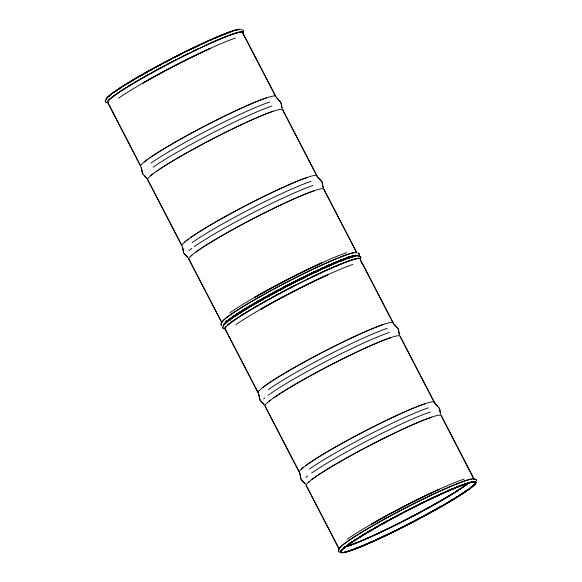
<?xml version="1.0" encoding="UTF-8"?>
<svg xmlns="http://www.w3.org/2000/svg" width="582" height="582" viewBox="0 0 582 582"><rect width="100%" height="100%" fill="white"/><g stroke="black" fill="none" stroke-linecap="round" stroke-linejoin="round"><path stroke-width="0.87" d="M105.226 100.482L105.335 101.748L106.31 102.57M243.698 31.864L243.589 30.599L242.614 29.777M220.934 323.708L221.044 324.974L222.018 325.796M221.087 323.759L221.713 325.476M222.593 326.909L223.284 328.815M338.302 550.136L338.411 551.401L339.386 552.223M244.695 37.044L275.781 96.67M244.484 36.972L242.279 32.381M361.851 263.399L360.404 260.278M105.684 100.264L105.618 101.603M359.087 255.396L359.159 253.898L358.272 253.155M359.218 255.483L359.298 253.825L358.323 253.003M338.622 549.83L338.418 550.965L339.08 551.903M357.072 255.527L360.374 256.386L361.109 257.433M106.404 102.265L108.892 102.861M357.399 255.905L359.058 256.306M473.202 478.826L476.083 479.612L476.854 481.088M473.159 478.979L475.996 479.75M109.969 106.375L140.771 166.146M473.166 477.815L441.229 415.854M359.887 256.509L360.789 257.499M437.795 406.592L434.543 402.926M144.205 175.408L146.977 178.318M263.224 403.341L260.241 400.372L259.427 397.302M263.522 403.675L264.083 404.381M438.661 407.415L439.745 409.502L440.188 412.9M143.339 174.585L142.255 172.498L141.812 169.1M187.891 257.389L183.861 253.039M187.76 257.484L183.716 253.112L182.173 246.47M305.259 483.817L301.643 480.143L300.712 477.975M305.128 483.911L301.083 479.539L299.541 472.897M146.839 178.405L142.539 173.676L141.157 167.441M264.206 404.832L259.907 400.103L258.364 393.454M243.101 30.46L243.422 31.072M476.302 480.005L476.658 480.688M223.19 328.313L222.841 327.353M276.37 97.354L280.917 102.461L282.154 108.274M276.232 97.441L280.357 101.857L281.288 104.025M317.546 176.797L322.093 181.897L323.33 187.717M317.408 176.884L321.759 181.628L322.574 184.698M393.738 323.781L398.284 328.888L399.521 334.701M393.599 323.868L398.139 328.961M434.914 403.224L439.461 408.324L440.698 414.144M242.876 32.832L275.919 96.597A76.126 6.373 -27.4 0 0 207.701 124.533A76.126 6.373 -27.4 0 0 140.626 166.219L107.583 102.461M357.05 253.112L323.999 189.354A76.126 6.373 -27.4 0 0 255.782 217.29A76.126 6.373 -27.4 0 0 188.706 258.983L221.757 322.741M360.243 259.259L393.294 323.017A76.126 6.373 -27.4 0 0 325.076 350.961A76.126 6.373 -27.4 0 0 258.001 392.646L224.95 328.888M474.417 479.539L441.374 415.781A76.126 6.373 -27.4 0 0 373.157 443.717A76.126 6.373 -27.4 0 0 306.081 485.403L339.124 549.168M282.677 109.983L316.957 176.113M323.861 189.426L356.017 251.46M362.128 263.253L393.148 323.097M400.052 336.411L434.325 402.54M107.932 102.454L109.831 106.113M225.299 328.881L227.198 332.54M147.675 179.46L181.948 245.589M188.852 258.903L221.007 320.944M227.533 333.537L258.139 392.574M265.043 405.887L299.323 472.017M306.219 485.33L338.375 547.371M299.686 472.831L299.999 473.675M258.51 393.396L258.677 393.81M398.314 329.317L398.859 332.577M183.686 252.683L183.141 249.423M141.31 167.383L141.702 168.671M399.368 334.752L398.925 333.02M323.177 187.768L322.734 186.029M258.823 394.232L259.332 396.415M182.632 247.248L183.075 248.98M440.298 413.329L440.414 413.766M281.87 107.903L281.397 105.262M300.13 474.097L300.603 476.738M230.334 319.714A75.966 6.358 -27.4 0 1 228.231 320.391M229.766 312.854A75.966 6.358 -27.4 0 1 346.69 252.683M191.005 255.949A75.966 6.358 -27.4 0 1 191.973 255.091M195.959 251.999A75.966 6.358 -27.4 0 1 254.028 218.214A75.966 6.358 -27.4 0 1 314.535 190.649M189.114 250.5A77.18 6.46 -27.4 0 1 191.82 248.405M194.279 246.637A77.18 6.46 -27.4 0 1 313.072 185.498M192.162 242.541A77.18 6.46 -27.4 0 1 310.948 181.409M106.15 99.471A76.257 6.38 -27.4 0 1 106.833 98.365M108.71 96.488A76.257 6.38 -27.4 0 1 110.376 95.092M114.88 91.76A76.257 6.38 -27.4 0 1 116.16 90.872M117.528 89.941A76.257 6.38 -27.4 0 1 121.311 87.453M122.955 86.405A76.257 6.38 -27.4 0 1 129.844 82.149M131.372 81.233A76.257 6.38 -27.4 0 1 137.803 77.435M139.476 76.475A76.257 6.38 -27.4 0 1 143.921 73.936M145.449 73.07A76.257 6.38 -27.4 0 1 146.999 72.204M148.57 71.324A76.257 6.38 -27.4 0 1 153.35 68.691M155.758 67.374A76.257 6.38 -27.4 0 1 162.036 63.998M163.637 63.147A76.257 6.38 -27.4 0 1 170.882 59.349M174.876 57.291A76.257 6.38 -27.4 0 1 181.322 54.024M187.717 50.845A76.257 6.38 -27.4 0 1 207.236 41.598M209.913 40.391A76.257 6.38 -27.4 0 1 221.364 35.466M222.317 35.08A76.257 6.38 -27.4 0 1 232.254 31.355M236.241 30.14A76.257 6.38 -27.4 0 1 239.158 29.529M108.878 96.532A76.126 6.373 -27.4 0 1 110.544 95.142M115.032 91.811A76.126 6.373 -27.4 0 1 116.313 90.923M119.135 89.031A76.126 6.373 -27.4 0 1 121.456 87.518M128.491 83.117A76.126 6.373 -27.4 0 1 129.975 82.215M131.496 81.305A76.126 6.373 -27.4 0 1 133.845 79.901M140.306 76.14A76.126 6.373 -27.4 0 1 144.023 74.016M145.551 73.157A76.126 6.373 -27.4 0 1 147.101 72.292M151.036 70.102A76.126 6.373 -27.4 0 1 152.637 69.222M157.387 66.632A76.126 6.373 -27.4 0 1 160.523 64.944M166.117 61.983A76.126 6.373 -27.4 0 1 170.133 59.881M192.555 48.626A76.126 6.373 -27.4 0 1 198.433 45.818M204.915 42.799A76.126 6.373 -27.4 0 1 207.236 41.737M210.779 40.143A76.126 6.373 -27.4 0 1 212.51 39.38M214.212 38.63A76.126 6.373 -27.4 0 1 216.693 37.568M218.286 36.884A76.126 6.373 -27.4 0 1 220.593 35.924M222.288 35.233A76.126 6.373 -27.4 0 1 228.464 32.832M108.048 100.715A76.257 6.38 -27.4 0 1 110.442 98.394M111.599 97.441A76.257 6.38 -27.4 0 1 116.094 94.109M117.375 93.222A76.257 6.38 -27.4 0 1 125.879 87.686M127.436 86.711A76.257 6.38 -27.4 0 1 133.365 83.117M134.944 82.178A76.257 6.38 -27.4 0 1 137.374 80.752M139.018 79.785A76.257 6.38 -27.4 0 1 140.691 78.825M142.146 77.988A76.257 6.38 -27.4 0 1 149.785 73.674M151.371 72.794A76.257 6.38 -27.4 0 1 156.98 69.724M157.751 69.302A76.257 6.38 -27.4 0 1 164.852 65.497M166.459 64.646A76.257 6.38 -27.4 0 1 173.698 60.87M174.498 60.463A76.257 6.38 -27.4 0 1 176.099 59.64M182.544 56.374A76.257 6.38 -27.4 0 1 188.932 53.195M192.904 51.26A76.257 6.38 -27.4 0 1 198.811 48.422M205.344 45.374A76.257 6.38 -27.4 0 1 208.458 43.948M209.353 43.541A76.257 6.38 -27.4 0 1 221.837 38.121M222.586 37.815A76.257 6.38 -27.4 0 1 227.191 35.982M228.901 35.327A76.257 6.38 -27.4 0 1 232.771 33.938M233.469 33.705A76.257 6.38 -27.4 0 1 242.832 32.476M107.379 102.367A76.257 6.38 -27.4 0 1 125.952 87.824M126.825 87.278A76.257 6.38 -27.4 0 1 173.771 61.015M174.571 60.601A76.257 6.38 -27.4 0 1 191.354 52.191M192.133 51.813A76.257 6.38 -27.4 0 1 208.531 44.087M209.425 43.686A76.257 6.38 -27.4 0 1 242.912 32.614M150.985 163.106A77.18 6.46 -27.4 0 1 269.772 101.974M144.445 161.869A75.966 6.358 -27.4 0 1 147.879 159.242M149.53 158.064A75.966 6.358 -27.4 0 1 266.454 97.892M118.51 98.227A75.966 6.358 -27.4 0 1 235.434 38.056M184.567 242.214A75.966 6.358 -27.4 0 1 185.629 241.312M186.873 240.322A75.966 6.358 -27.4 0 1 188.292 239.253M190.707 237.507A75.966 6.358 -27.4 0 1 307.631 177.335M150.796 175.648A75.966 6.358 -27.4 0 1 153.277 173.669M156.434 171.377A75.966 6.358 -27.4 0 1 273.351 111.206M226.209 321.468A76.126 6.373 -27.4 0 1 227.366 320.515M231.862 317.19A76.126 6.373 -27.4 0 1 233.811 315.844M236.714 313.909A76.126 6.373 -27.4 0 1 239.093 312.374M242.49 310.228A76.126 6.373 -27.4 0 1 243.88 309.369M249.096 306.212A76.126 6.373 -27.4 0 1 250.675 305.281M253.097 303.855A76.126 6.373 -27.4 0 1 255.571 302.407M257.135 301.512A76.126 6.373 -27.4 0 1 258.597 300.676M263.144 298.1A76.126 6.373 -27.4 0 1 264.701 297.227M268.658 295.038A76.126 6.373 -27.4 0 1 270.259 294.157M273.438 292.426A76.126 6.373 -27.4 0 1 276.559 290.745M283.74 286.933A76.126 6.373 -27.4 0 1 287.763 284.838M309.377 274.006A76.126 6.373 -27.4 0 1 315.262 271.19M321.737 268.171A76.126 6.373 -27.4 0 1 323.294 267.465M326.72 265.916A76.126 6.373 -27.4 0 1 329.332 264.752M339.11 260.605A76.126 6.373 -27.4 0 1 341.874 259.507M346.857 257.637A76.126 6.373 -27.4 0 1 349.025 256.888M225.889 321.941A75.966 6.358 -27.4 0 1 230.385 318.405M232.036 317.234A75.966 6.358 -27.4 0 1 247.692 307.201M249.234 306.278A75.966 6.358 -27.4 0 1 250.806 305.346M253.228 303.928A75.966 6.358 -27.4 0 1 255.702 302.487M256.531 302.007A75.966 6.358 -27.4 0 1 260.962 299.475M262.489 298.617A75.966 6.358 -27.4 0 1 267.167 296.005M268.76 295.125A75.966 6.358 -27.4 0 1 270.354 294.252M273.525 292.52A75.966 6.358 -27.4 0 1 279.011 289.574M283.005 287.464A75.966 6.358 -27.4 0 1 290.207 283.718M294.208 281.673A75.966 6.358 -27.4 0 1 305.375 276.094M309.391 274.137A75.966 6.358 -27.4 0 1 315.262 271.328M316.906 270.557A75.966 6.358 -27.4 0 1 324.036 267.262M325.818 266.461A75.966 6.358 -27.4 0 1 337.371 261.464M339.059 260.772A75.966 6.358 -27.4 0 1 348.953 257.055M350.037 256.706A75.966 6.358 -27.4 0 1 355.835 255.243M153.102 167.194A77.18 6.46 -27.4 0 1 271.896 106.062M107.452 102.512A76.257 6.38 -27.4 0 1 174.644 60.746A76.257 6.38 -27.4 0 1 242.985 32.759M106.048 99.515A76.126 6.373 -27.4 0 1 173.123 57.822A76.126 6.373 -27.4 0 1 241.341 29.886M106.193 99.435A75.966 6.358 -27.4 0 1 164.32 62.434A75.966 6.358 -27.4 0 1 238.751 29.362M106.419 99.522A75.806 6.344 -27.4 0 1 110.085 95.252M111.329 94.262A75.806 6.344 -27.4 0 1 115.156 91.454M115.782 91.018A75.806 6.344 -27.4 0 1 139.607 76.264M140.327 75.849A75.806 6.344 -27.4 0 1 231.832 31.413M232.909 31.057A75.806 6.344 -27.4 0 1 238.7 29.595M143.019 82.848A75.806 6.344 -27.4 0 1 210.378 48.182M143.157 83.117A75.806 6.344 -27.4 0 1 210.517 48.451M225.249 322.624A76.257 6.38 -27.4 0 1 227.38 320.813M228.719 319.773A76.257 6.38 -27.4 0 1 231.032 318.078M231.883 317.474A76.257 6.38 -27.4 0 1 272.762 293.095M307.74 275.133A75.806 6.344 -27.4 0 0 291.08 283.463A76.257 6.38 -27.4 0 1 349.251 257.069M350.342 256.72A76.257 6.38 -27.4 0 1 356.162 255.251M223.27 325.127A76.126 6.373 -27.4 0 1 223.954 324.029M225.365 322.566A76.126 6.373 -27.4 0 1 227.489 320.762M228.828 319.722A76.126 6.373 -27.4 0 1 231.141 318.027M231.985 317.43A76.126 6.373 -27.4 0 1 272.791 293.088M291.08 283.434A76.126 6.373 -27.4 0 1 349.149 257.128M350.233 256.778A76.126 6.373 -27.4 0 1 356.046 255.309M221.647 322.814A76.257 6.38 -27.4 0 1 285.893 282.576A76.257 6.38 -27.4 0 1 356.875 252.595M351.477 256.349A75.653 6.329 -27.4 0 1 349.426 257.921M230.581 319.576A75.653 6.329 -27.4 0 1 228.479 320.245M352.27 255.927A75.806 6.344 -27.4 0 1 350.342 257.44M230.523 319.773A75.806 6.344 -27.4 0 1 226.558 320.973M254.407 297.729A75.806 6.344 -27.4 0 1 321.766 263.064M223.43 325.614A75.966 6.358 -27.4 0 1 281.557 288.607A76.126 6.373 -27.4 0 1 356.126 255.469M355.995 255.542A75.966 6.358 -27.4 0 0 281.557 288.607A76.126 6.373 -27.4 0 0 223.292 325.687M221.72 322.959A76.257 6.38 -27.4 0 1 224.856 319.125M226.012 318.179A76.257 6.38 -27.4 0 1 230.516 314.84M231.141 314.404A76.257 6.38 -27.4 0 1 288.119 281.608M288.919 281.193A76.257 6.38 -27.4 0 1 354.794 252.61M226.1 322.013A75.806 6.344 -27.4 0 1 231.389 317.91M232.233 317.321A75.806 6.344 -27.4 0 1 290.287 283.87M308.584 274.726A75.806 6.344 -27.4 0 1 324.043 267.458M324.931 267.051A75.806 6.344 -27.4 0 1 337.342 261.667M338.084 261.362A75.806 6.344 -27.4 0 1 355.769 255.462M254.269 297.467A75.806 6.344 -27.4 0 1 321.628 262.795M473.588 485.053A76.126 6.373 -27.4 0 1 471.456 486.858M466.968 490.19A76.126 6.373 -27.4 0 1 465.687 491.077M462.865 492.969A76.126 6.373 -27.4 0 1 460.544 494.482M453.509 498.883A76.126 6.373 -27.4 0 1 452.025 499.785M450.504 500.695A76.126 6.373 -27.4 0 1 448.155 502.099M442.415 505.445A76.126 6.373 -27.4 0 1 374.764 540.263M371.221 541.857A76.126 6.373 -27.4 0 1 369.49 542.62M367.788 543.37A76.126 6.373 -27.4 0 1 365.307 544.432M363.714 545.116A76.126 6.373 -27.4 0 1 360.665 546.382M359.712 546.767A76.126 6.373 -27.4 0 1 353.536 549.168M343.067 548.331A76.126 6.373 -27.4 0 1 345.381 546.433M349.229 543.617A76.126 6.373 -27.4 0 1 351.87 541.798M362.681 534.916A76.126 6.373 -27.4 0 1 364.165 534.021M366.464 532.639A76.126 6.373 -27.4 0 1 368.843 531.228M370.465 530.282A76.126 6.373 -27.4 0 1 372.109 529.322M374.502 527.939A76.126 6.373 -27.4 0 1 375.965 527.103M379.74 524.957A76.126 6.373 -27.4 0 1 381.29 524.091M382.854 523.218A76.126 6.373 -27.4 0 1 387.627 520.584M397.899 515.055A76.126 6.373 -27.4 0 1 399.499 514.204M431.793 498.01A76.126 6.373 -27.4 0 1 435.096 496.453M448.402 490.437A76.126 6.373 -27.4 0 1 453.262 488.363M456.477 487.032A76.126 6.373 -27.4 0 1 460.995 485.257M464.225 484.064A76.126 6.373 -27.4 0 1 466.393 483.315M468.466 483.155A75.966 6.358 -27.4 0 1 410.863 517.202A75.966 6.358 -27.4 0 1 347.709 546.142M347.134 539.281A75.966 6.358 -27.4 0 1 464.058 479.11M468.903 482.573A75.806 6.344 -27.4 0 1 464.429 485.883M463.803 486.319A75.806 6.344 -27.4 0 1 455.561 491.739M453.152 493.238A75.806 6.344 -27.4 0 1 439.977 501.08M439.264 501.495A75.806 6.344 -27.4 0 1 360.833 540.904M357.624 542.228A75.806 6.344 -27.4 0 1 347.752 545.931M346.676 546.287A75.806 6.344 -27.4 0 1 344.69 546.884M371.636 523.887A75.806 6.344 -27.4 0 1 438.995 489.222M473.501 485.221A75.966 6.358 -27.4 0 1 470.045 488.058M466.895 490.342A75.966 6.358 -27.4 0 1 403.195 526.681A75.966 6.358 -27.4 0 1 345.17 551.932M341.387 550.237A75.966 6.358 -27.4 0 1 345.562 546.469M346.981 545.399A75.966 6.358 -27.4 0 1 356.62 538.852M360.011 536.713A75.966 6.358 -27.4 0 1 361.4 535.862M362.833 534.982A75.966 6.358 -27.4 0 1 372.24 529.394M373.906 528.434A75.966 6.358 -27.4 0 1 378.329 525.902M379.857 525.044A75.966 6.358 -27.4 0 1 381.399 524.178M382.963 523.305A75.966 6.358 -27.4 0 1 387.721 520.679M390.129 519.37A75.966 6.358 -27.4 0 1 393.221 517.696M394.792 516.852A75.966 6.358 -27.4 0 1 401.98 513.048M403.588 512.211A75.966 6.358 -27.4 0 1 407.575 510.138M408.375 509.73A75.966 6.358 -27.4 0 1 409.968 508.915M421.172 503.292A75.966 6.358 -27.4 0 1 425.071 501.386M426.759 500.564A75.966 6.358 -27.4 0 1 444.066 492.488M445.812 491.717A75.966 6.358 -27.4 0 1 475.349 481.794M308.373 482.376A75.966 6.358 -27.4 0 1 309.34 481.518M311.828 479.539A75.966 6.358 -27.4 0 1 369.628 445.557A75.966 6.358 -27.4 0 1 431.902 417.076M305.921 477.4A77.18 6.46 -27.4 0 1 307.747 475.923M311.646 473.057A77.18 6.46 -27.4 0 1 430.44 411.925M309.529 468.968A77.18 6.46 -27.4 0 1 428.316 407.837M223.459 326.298A76.257 6.38 -27.4 0 1 223.764 325.389M225.62 323.33A76.257 6.38 -27.4 0 1 227.751 321.519M229.082 320.478A76.257 6.38 -27.4 0 1 233.528 317.299M235.615 315.888A76.257 6.38 -27.4 0 1 242.898 311.217M245 309.915A76.257 6.38 -27.4 0 1 251.097 306.256M252.704 305.303A76.257 6.38 -27.4 0 1 255.171 303.862M256.844 302.902A76.257 6.38 -27.4 0 1 258.299 302.065M259.776 301.214A76.257 6.38 -27.4 0 1 264.366 298.624M265.938 297.751A76.257 6.38 -27.4 0 1 276.239 292.12M277.818 291.276A76.257 6.38 -27.4 0 1 285.027 287.457M286.642 286.613A76.257 6.38 -27.4 0 1 290.651 284.54M291.444 284.125A76.257 6.38 -27.4 0 1 305.87 276.887M308.205 275.744A76.257 6.38 -27.4 0 1 320.697 269.815M324.611 268.026A76.257 6.38 -27.4 0 1 336.461 262.831M339.692 261.507A76.257 6.38 -27.4 0 1 349.622 257.782M350.706 257.426A76.257 6.38 -27.4 0 1 355.908 256.051M229.243 320.529A76.126 6.373 -27.4 0 1 230.748 319.416M235.761 315.946A76.126 6.373 -27.4 0 1 238.031 314.455M240.468 312.898A76.126 6.373 -27.4 0 1 243.036 311.283M245.138 309.988A76.126 6.373 -27.4 0 1 247.343 308.642M256.953 302.982A76.126 6.373 -27.4 0 1 258.408 302.145M259.885 301.301A76.126 6.373 -27.4 0 1 263.69 299.148M268.411 296.529A76.126 6.373 -27.4 0 1 270.004 295.649M271.605 294.768A76.126 6.373 -27.4 0 1 273.213 293.895M273.984 293.481A76.126 6.373 -27.4 0 1 276.319 292.215M280.277 290.105A76.126 6.373 -27.4 0 1 281.877 289.254M289.108 285.471A76.126 6.373 -27.4 0 1 290.702 284.649M301.942 278.967A76.126 6.373 -27.4 0 1 305.899 277.01M314.971 272.638A76.126 6.373 -27.4 0 1 318.274 271.081M324.603 268.164A76.126 6.373 -27.4 0 1 327.266 266.963M329.019 266.185A76.126 6.373 -27.4 0 1 331.58 265.057M339.655 261.66A76.126 6.373 -27.4 0 1 344.166 259.885M348.152 258.423A76.126 6.373 -27.4 0 1 349.571 257.935M351.681 257.266A76.126 6.373 -27.4 0 1 354.387 256.517M224.987 327.739A76.257 6.38 -27.4 0 1 226.042 326.451M227.809 324.821A76.257 6.38 -27.4 0 1 233.469 320.537M234.75 319.649A76.257 6.38 -27.4 0 1 238.329 317.248M239.9 316.23A76.257 6.38 -27.4 0 1 244.12 313.567M244.804 313.138A76.257 6.38 -27.4 0 1 246.95 311.821M248.427 310.926A76.257 6.38 -27.4 0 1 250.733 309.544M252.312 308.606A76.257 6.38 -27.4 0 1 258.059 305.244M259.514 304.415A76.257 6.38 -27.4 0 1 260.998 303.564M262.504 302.713A76.257 6.38 -27.4 0 1 267.153 300.101M268.738 299.221A76.257 6.38 -27.4 0 1 270.332 298.34M271.932 297.467A76.257 6.38 -27.4 0 1 274.348 296.151M275.119 295.729A76.257 6.38 -27.4 0 1 279.033 293.619M280.626 292.775A76.257 6.38 -27.4 0 1 287.857 288.963M289.465 288.126A76.257 6.38 -27.4 0 1 295.874 284.838M307.092 279.236A76.257 6.38 -27.4 0 1 308.649 278.472M310.271 277.687A76.257 6.38 -27.4 0 1 327.615 269.568M329.376 268.775A76.257 6.38 -27.4 0 1 339.211 264.548M339.953 264.243A76.257 6.38 -27.4 0 1 350.138 260.365M350.837 260.125A76.257 6.38 -27.4 0 1 360.2 258.903M224.747 328.794A76.257 6.38 -27.4 0 1 226.114 326.597M227.373 325.403A76.257 6.38 -27.4 0 1 258.132 305.39M258.859 304.975A76.257 6.38 -27.4 0 1 308.722 278.618M309.5 278.24A76.257 6.38 -27.4 0 1 350.211 260.51M350.91 260.27A76.257 6.38 -27.4 0 1 360.28 259.041M268.353 389.533A77.18 6.46 -27.4 0 1 387.139 328.394M263.057 387.306A75.966 6.358 -27.4 0 1 266.054 385.088M266.898 384.491A75.966 6.358 -27.4 0 1 383.822 324.32M235.885 324.654A75.966 6.358 -27.4 0 1 352.801 264.483M301.469 469.063A75.966 6.358 -27.4 0 1 303.593 467.259M305.659 465.673A75.966 6.358 -27.4 0 1 363.612 431.786A75.966 6.358 -27.4 0 1 424.998 403.763M268.717 401.609A75.966 6.358 -27.4 0 1 270.652 400.096M273.802 397.804A75.966 6.358 -27.4 0 1 390.718 337.633M263.762 398.83A77.18 6.46 -27.4 0 1 264.745 397.957M268.011 395.389A77.18 6.46 -27.4 0 1 269.612 394.225M270.47 393.621A77.18 6.46 -27.4 0 1 389.263 332.489M475.807 482.733A76.126 6.373 -27.4 0 1 475.123 483.838M473.712 485.293A76.126 6.373 -27.4 0 1 469.514 488.684M467.091 490.43A76.126 6.373 -27.4 0 1 360.789 546.622M359.836 547.015A76.126 6.373 -27.4 0 1 343.031 552.551M340.579 551.962A76.126 6.373 -27.4 0 1 407.655 510.269M425.18 501.495A76.126 6.373 -27.4 0 0 408.448 509.861A75.806 6.344 -27.4 0 1 425.107 501.56M426.024 501.08A76.126 6.373 -27.4 0 1 475.865 482.333M475.923 482.674A76.257 6.38 -27.4 0 1 443.44 505.191M442.596 505.671A76.257 6.38 -27.4 0 1 342.914 552.616M340.521 551.612A76.257 6.38 -27.4 0 1 400.562 513.942A76.257 6.38 -27.4 0 1 473.53 481.678M468.845 482.776A75.653 6.329 -27.4 0 1 407.335 519.006A75.653 6.329 -27.4 0 1 343.991 547.204M469.638 482.354A75.806 6.344 -27.4 0 1 408.288 518.686A75.806 6.344 -27.4 0 1 343.926 547.4M371.774 524.156A75.806 6.344 -27.4 0 1 439.134 489.491M466.277 483.7A75.806 6.344 -27.4 0 1 431.793 511.724A75.806 6.344 -27.4 0 1 341.983 552.471A75.806 6.344 -27.4 0 1 407.655 510.298M425.951 501.153A75.806 6.344 -27.4 0 1 465.578 483.933M224.819 328.932A76.257 6.38 -27.4 0 1 292.011 287.173A76.257 6.38 -27.4 0 1 360.353 259.186M223.415 325.935A76.126 6.373 -27.4 0 1 281.666 288.854A76.126 6.373 -27.4 0 1 356.257 255.716M223.561 325.862A75.966 6.358 -27.4 0 1 281.688 288.854A75.966 6.358 -27.4 0 1 356.119 255.789M224.528 324.45A75.806 6.344 -27.4 0 1 225.932 322.995M226.9 322.144A75.806 6.344 -27.4 0 1 230.879 319.06M232.524 317.881A75.806 6.344 -27.4 0 1 322.799 268.717M324.334 268.018A75.806 6.344 -27.4 0 1 349.2 257.833M350.277 257.484A75.806 6.344 -27.4 0 1 356.068 256.022M260.387 309.275A75.806 6.344 -27.4 0 1 327.753 274.609M260.525 309.544A75.806 6.344 -27.4 0 1 327.892 274.879M339.015 549.241A76.257 6.38 -27.4 0 1 403.261 509.003A76.257 6.38 -27.4 0 1 474.243 479.022M339.088 549.386A76.257 6.38 -27.4 0 1 358.534 534.298M359.225 533.876A76.257 6.38 -27.4 0 1 472.162 479.037M317.095 176.033L282.823 109.911A76.126 6.373 -27.4 0 0 214.605 137.854A76.126 6.373 -27.4 0 0 147.53 179.54L181.81 245.662A76.126 6.373 -27.4 0 1 248.885 203.969A76.126 6.373 -27.4 0 1 317.095 176.033M434.47 402.46L400.19 336.338A76.126 6.373 -27.4 0 0 331.98 364.281A76.126 6.373 -27.4 0 0 264.905 405.967L299.177 472.089A76.126 6.373 -27.4 0 1 366.253 430.396A76.126 6.373 -27.4 0 1 434.47 402.46M290.28 283.834A76.257 6.38 -27.4 0 0 273.533 292.673A76.126 6.373 -27.4 0 1 290.28 283.841M375.048 540.613A75.966 6.358 -27.4 0 0 475.807 482.565A75.966 6.358 -27.4 0 0 374.059 528.732A75.966 6.358 -27.4 0 0 375.048 540.613M374.975 540.663A76.126 6.373 -27.4 0 0 475.952 482.485A76.126 6.373 -27.4 0 0 373.986 528.754A76.126 6.373 -27.4 0 0 374.975 540.663"/></g></svg>
